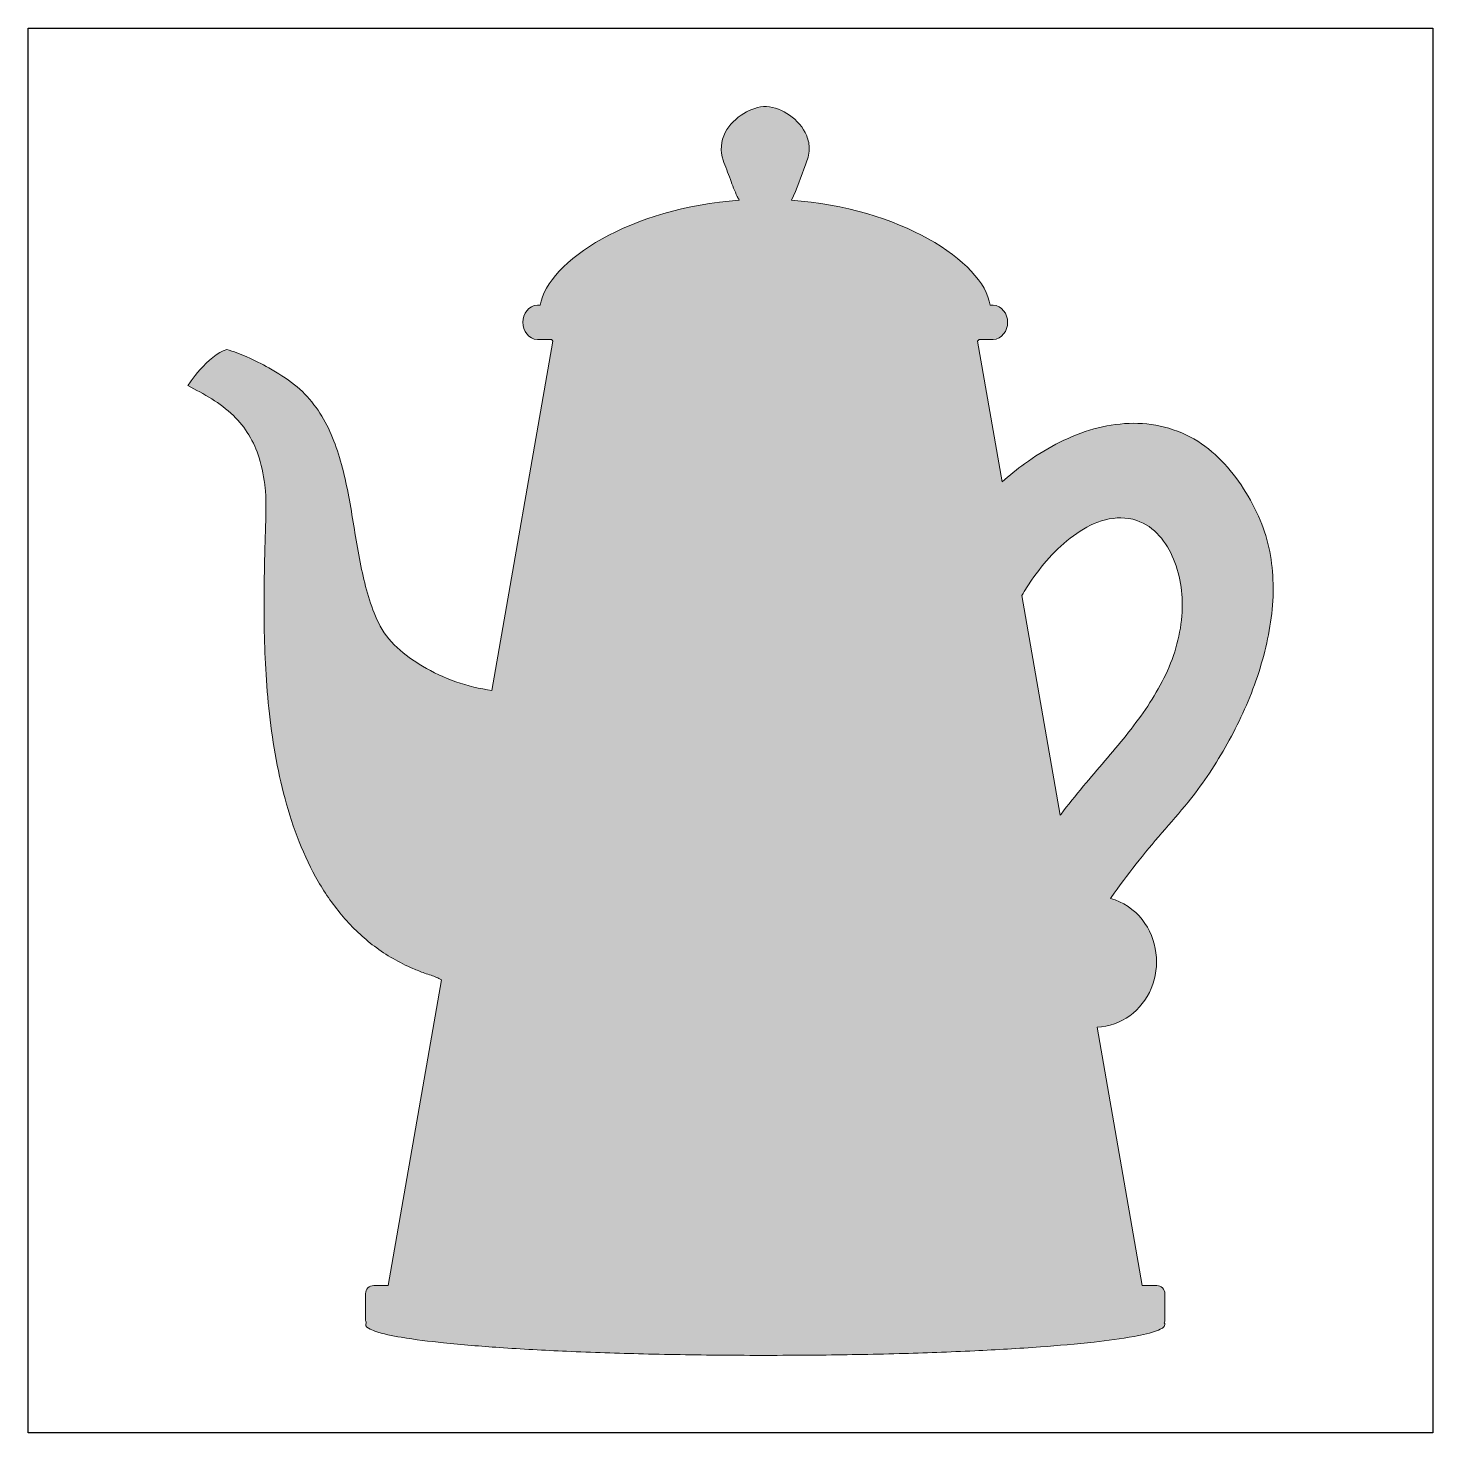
# Model space of a CAD drawing. Header units: inches. Extents: x 0 to 114, y 0 to 114.
import ezdxf

# ---------------------------------------------------------------- set-up
doc = ezdxf.new("R2010")
doc.units = ezdxf.units.IN
doc.header["$MEASUREMENT"] = 0
doc.layers.add('Image Background', color=7, linetype='Continuous')
doc.layers.add('Layer 1', color=7, linetype='Continuous')
picture_1 = doc.add_image_def('image1.png', size_in_pixel=(1350, 1350))

msp = doc.modelspace()

# ---------------------------------------------------------------- hatches: boundary and pattern name
at = {"layer": 'Layer 1', "true_color": 0x532a21}
h = msp.add_hatch(color=19, dxfattribs=at)
h.dxf.hatch_style = 2
edge = h.paths.add_edge_path()
edge.add_spline(control_points=[(92.44, 8.96), (92.47, 9.04), (92.49, 9.13), (92.49, 9.22), (92.49, 9.22), (92.49, 11.33), (92.49, 11.33), (92.49, 11.69), (92.19, 11.99), (91.83, 11.99), (91.83, 11.99), (90.64, 11.99), (90.64, 11.99), (90.64, 11.99), (86.98, 33.02), (86.98, 33.02), (88.93, 33.08), (90.64, 34.38), (91.38, 36.16), (92.15, 37.99), (91.88, 40.19), (90.65, 41.76), (90, 42.59), (89.09, 43.21), (88.07, 43.49), (88.08, 43.51), (88.1, 43.54), (88.11, 43.56), (88.11, 43.56), (88.12, 43.56), (88.12, 43.56), (88.78, 44.48), (89.45, 45.39), (90.15, 46.29), (90.82, 47.15), (91.53, 47.99), (92.25, 48.82), (92.97, 49.65), (93.69, 50.47), (94.38, 51.32), (94.92, 52), (95.44, 52.69), (95.92, 53.4), (96.97, 54.94), (97.89, 56.55), (98.68, 58.23), (99.49, 59.95), (100.16, 61.75), (100.62, 63.6), (101.07, 65.38), (101.34, 67.23), (101.3, 69.08), (101.26, 70.85), (100.94, 72.62), (100.25, 74.25), (99.49, 76.03), (98.44, 77.72), (97.09, 79.1), (96.42, 79.78), (95.68, 80.39), (94.86, 80.87), (94, 81.36), (93.07, 81.71), (92.11, 81.92), (90.2, 82.33), (88.21, 82.15), (86.35, 81.58), (84.46, 80.99), (82.69, 80.02), (81.08, 78.86), (80.45, 78.4), (79.84, 77.91), (79.26, 77.38), (79.26, 77.38), (77.26, 88.84), (77.26, 88.84), (77.3, 88.88), (77.34, 88.92), (77.38, 88.97), (77.38, 88.97), (78.51, 88.97), (78.51, 88.97), (79.23, 88.97), (79.7, 89.69), (79.7, 90.36), (79.7, 91.03), (79.23, 91.75), (78.51, 91.75), (78.51, 91.75), (78.28, 91.75), (78.28, 91.75), (77.7, 95.37), (70.83, 99.68), (62.1, 100.29), (62.59, 101.21), (62.88, 102.22), (63.26, 103.18), (63.42, 103.59), (63.55, 104), (63.56, 104.44), (63.57, 104.82), (63.49, 105.19), (63.35, 105.54), (63.07, 106.23), (62.55, 106.8), (61.94, 107.22), (61.4, 107.59), (60.75, 107.88), (60.08, 107.91), (59.43, 107.94), (58.78, 107.69), (58.24, 107.36), (57.61, 106.99), (57.06, 106.45), (56.72, 105.8), (56.36, 105.1), (56.3, 104.3), (56.55, 103.55), (56.64, 103.29), (56.75, 103.04), (56.84, 102.78), (56.94, 102.52), (57.04, 102.26), (57.14, 101.99), (57.31, 101.52), (57.49, 101.05), (57.7, 100.6), (57.75, 100.5), (57.8, 100.4), (57.86, 100.29), (49.12, 99.68), (42.25, 95.37), (41.67, 91.75), (41.67, 91.75), (41.45, 91.75), (41.45, 91.75), (40.72, 91.75), (40.25, 91.03), (40.25, 90.36), (40.25, 89.69), (40.72, 88.97), (41.45, 88.97), (41.45, 88.97), (42.58, 88.97), (42.58, 88.97), (42.61, 88.92), (42.65, 88.88), (42.69, 88.84), (42.69, 88.84), (37.74, 60.41), (37.74, 60.41), (35.75, 60.67), (33.8, 61.37), (32.08, 62.39), (30.64, 63.25), (29.23, 64.39), (28.5, 65.93), (27.85, 67.3), (27.45, 68.78), (27.14, 70.26), (26.81, 71.83), (26.57, 73.42), (26.3, 75), (26.03, 76.56), (25.73, 78.13), (25.25, 79.64), (24.8, 81.07), (24.18, 82.46), (23.26, 83.66), (22.8, 84.26), (22.27, 84.81), (21.68, 85.28), (21.03, 85.8), (20.3, 86.24), (19.58, 86.65), (19, 86.98), (18.41, 87.28), (17.8, 87.55), (17.27, 87.79), (16.73, 88.01), (16.16, 88.14), (14.64, 87.73), (13, 85.21), (13, 85.21), (14.31, 84.54), (15.63, 83.81), (16.7, 82.78), (17.7, 81.83), (18.39, 80.65), (18.79, 79.33), (19.04, 78.52), (19.19, 77.69), (19.29, 76.85), (19.31, 76.62), (19.33, 76.4), (19.34, 76.17), (19.36, 75.59), (19.35, 75.01), (19.34, 74.44), (19.32, 73.66), (19.3, 72.88), (19.27, 72.11), (19.25, 71.17), (19.23, 70.23), (19.21, 69.29), (19.2, 68.22), (19.19, 67.15), (19.2, 66.08), (19.22, 64.92), (19.25, 63.76), (19.31, 62.61), (19.37, 61.39), (19.46, 60.17), (19.59, 58.96), (19.72, 57.72), (19.89, 56.48), (20.1, 55.26), (20.32, 54.03), (20.58, 52.8), (20.91, 51.6), (21.22, 50.41), (21.6, 49.24), (22.06, 48.1), (22.5, 46.98), (23.01, 45.89), (23.61, 44.86), (24.2, 43.84), (24.87, 42.88), (25.64, 41.99), (26.4, 41.1), (27.25, 40.29), (28.18, 39.59), (29.15, 38.87), (30.2, 38.26), (31.31, 37.79), (31.62, 37.65), (31.94, 37.53), (32.26, 37.41), (32.44, 37.35), (32.62, 37.29), (32.79, 37.23), (33.08, 37.13), (33.36, 37), (33.64, 36.87), (33.64, 36.87), (29.31, 11.99), (29.31, 11.99), (29.31, 11.99), (28.12, 11.99), (28.12, 11.99), (27.76, 11.99), (27.46, 11.69), (27.46, 11.33), (27.46, 11.33), (27.46, 9.22), (27.46, 9.22), (27.46, 9.13), (27.48, 9.04), (27.52, 8.96), (27.26, 8.61), (27.99, 8.36), (28.2, 8.29), (28.89, 8.04), (29.64, 7.91), (30.36, 7.78), (31.5, 7.59), (32.65, 7.45), (33.8, 7.33), (35.31, 7.17), (36.82, 7.05), (38.34, 6.95), (40.16, 6.82), (41.99, 6.72), (43.81, 6.64), (45.89, 6.55), (47.98, 6.48), (50.06, 6.43), (52.35, 6.37), (54.63, 6.34), (56.92, 6.32), (59.31, 6.3), (61.7, 6.31), (64.1, 6.33), (66.35, 6.35), (68.61, 6.39), (70.87, 6.45), (72.92, 6.51), (74.97, 6.58), (77.02, 6.68), (78.8, 6.77), (80.58, 6.87), (82.36, 7), (83.82, 7.11), (85.29, 7.23), (86.74, 7.39), (87.83, 7.52), (88.92, 7.66), (90, 7.85), (90.66, 7.98), (91.34, 8.1), (91.96, 8.37), (92.14, 8.44), (92.49, 8.58), (92.49, 8.82), (92.49, 8.87), (92.47, 8.92), (92.44, 8.96)], knot_values=[0, 0, 0, 0, 1, 1, 1, 2, 2, 2, 3, 3, 3, 4, 4, 4, 5, 5, 5, 6, 6, 6, 7, 7, 7, 8, 8, 8, 9, 9, 9, 10, 10, 10, 11, 11, 11, 12, 12, 12, 13, 13, 13, 14, 14, 14, 15, 15, 15, 16, 16, 16, 17, 17, 17, 18, 18, 18, 19, 19, 19, 20, 20, 20, 21, 21, 21, 22, 22, 22, 23, 23, 23, 24, 24, 24, 25, 25, 25, 26, 26, 26, 27, 27, 27, 28, 28, 28, 29, 29, 29, 30, 30, 30, 31, 31, 31, 32, 32, 32, 33, 33, 33, 34, 34, 34, 35, 35, 35, 36, 36, 36, 37, 37, 37, 38, 38, 38, 39, 39, 39, 40, 40, 40, 41, 41, 41, 42, 42, 42, 43, 43, 43, 44, 44, 44, 45, 45, 45, 46, 46, 46, 47, 47, 47, 48, 48, 48, 49, 49, 49, 50, 50, 50, 51, 51, 51, 52, 52, 52, 53, 53, 53, 54, 54, 54, 55, 55, 55, 56, 56, 56, 57, 57, 57, 58, 58, 58, 59, 59, 59, 60, 60, 60, 61, 61, 61, 62, 62, 62, 63, 63, 63, 64, 64, 64, 65, 65, 65, 66, 66, 66, 67, 67, 67, 68, 68, 68, 69, 69, 69, 70, 70, 70, 71, 71, 71, 72, 72, 72, 73, 73, 73, 74, 74, 74, 75, 75, 75, 76, 76, 76, 77, 77, 77, 78, 78, 78, 79, 79, 79, 80, 80, 80, 81, 81, 81, 82, 82, 82, 83, 83, 83, 84, 84, 84, 85, 85, 85, 86, 86, 86, 87, 87, 87, 88, 88, 88, 89, 89, 89, 90, 90, 90, 91, 91, 91, 92, 92, 92, 93, 93, 93, 94, 94, 94, 95, 95, 95, 96, 96, 96, 97, 97, 97, 98, 98, 98, 99, 99, 99, 100, 100, 100, 101, 101, 101, 102, 102, 102, 102], degree=3, periodic=1)
edge = h.paths.add_edge_path()
edge.add_spline(control_points=[(85.32, 73.19), (86.73, 74.17), (88.5, 74.8), (90.2, 74.24), (91.66, 73.75), (92.64, 72.47), (93.2, 71.09), (93.8, 69.63), (93.99, 68.03), (93.87, 66.47), (93.73, 64.7), (93.21, 63), (92.42, 61.42), (91.64, 59.84), (90.62, 58.39), (89.54, 57.01), (88.43, 55.6), (87.24, 54.26), (86.09, 52.89), (85.46, 52.14), (84.84, 51.39), (84.25, 50.61), (84.25, 50.61), (84.25, 50.61), (84.25, 50.61), (84.25, 50.61), (84.25, 50.61), (84.25, 50.61), (84.16, 50.49), (84.07, 50.37), (83.98, 50.25), (83.98, 50.25), (80.86, 68.14), (80.86, 68.14), (81.11, 68.56), (81.38, 68.98), (81.64, 69.37), (82.64, 70.82), (83.86, 72.19), (85.32, 73.19)], knot_values=[0, 0, 0, 0, 1, 1, 1, 2, 2, 2, 3, 3, 3, 4, 4, 4, 5, 5, 5, 6, 6, 6, 7, 7, 7, 8, 8, 8, 9, 9, 9, 10, 10, 10, 11, 11, 11, 12, 12, 12, 13, 13, 13, 13], degree=3, periodic=1)

# ---------------------------------------------------------------- linework, layer by layer
at = {"layer": 'Layer 1', "lineweight": 0}
for points, knots in [([(92.44, 8.96), (92.47, 9.04), (92.49, 9.13), (92.49, 9.22), (92.49, 9.22), (92.49, 11.33), (92.49, 11.33), (92.49, 11.69), (92.19, 11.99), (91.83, 11.99), (91.83, 11.99), (90.64, 11.99), (90.64, 11.99), (90.64, 11.99), (86.98, 33.02), (86.98, 33.02), (88.93, 33.08), (90.64, 34.38), (91.38, 36.16), (92.15, 37.99), (91.88, 40.19), (90.65, 41.76), (90, 42.59), (89.09, 43.21), (88.07, 43.49), (88.08, 43.51), (88.1, 43.54), (88.11, 43.56), (88.11, 43.56), (88.12, 43.56), (88.12, 43.56), (88.78, 44.48), (89.45, 45.39), (90.15, 46.29), (90.82, 47.15), (91.53, 47.99), (92.25, 48.82), (92.97, 49.65), (93.69, 50.47), (94.38, 51.32), (94.92, 52), (95.44, 52.69), (95.92, 53.4), (96.97, 54.94), (97.89, 56.55), (98.68, 58.23), (99.49, 59.95), (100.16, 61.75), (100.62, 63.6), (101.07, 65.38), (101.34, 67.23), (101.3, 69.08), (101.26, 70.85), (100.94, 72.62), (100.25, 74.25), (99.49, 76.03), (98.44, 77.72), (97.09, 79.1), (96.42, 79.78), (95.68, 80.39), (94.86, 80.87), (94, 81.36), (93.07, 81.71), (92.11, 81.92), (90.2, 82.33), (88.21, 82.15), (86.35, 81.58), (84.46, 80.99), (82.69, 80.02), (81.08, 78.86), (80.45, 78.4), (79.84, 77.91), (79.26, 77.38), (79.26, 77.38), (77.26, 88.84), (77.26, 88.84), (77.3, 88.88), (77.34, 88.92), (77.38, 88.97), (77.38, 88.97), (78.51, 88.97), (78.51, 88.97), (79.23, 88.97), (79.7, 89.69), (79.7, 90.36), (79.7, 91.03), (79.23, 91.75), (78.51, 91.75), (78.51, 91.75), (78.28, 91.75), (78.28, 91.75), (77.7, 95.37), (70.83, 99.68), (62.1, 100.29), (62.59, 101.21), (62.88, 102.22), (63.26, 103.18), (63.42, 103.59), (63.55, 104), (63.56, 104.44), (63.57, 104.82), (63.49, 105.19), (63.35, 105.54), (63.07, 106.23), (62.55, 106.8), (61.94, 107.22), (61.4, 107.59), (60.75, 107.88), (60.08, 107.91), (59.43, 107.94), (58.78, 107.69), (58.24, 107.36), (57.61, 106.99), (57.06, 106.45), (56.72, 105.8), (56.36, 105.1), (56.3, 104.3), (56.55, 103.55), (56.64, 103.29), (56.75, 103.04), (56.84, 102.78), (56.94, 102.52), (57.04, 102.26), (57.14, 101.99), (57.31, 101.52), (57.49, 101.05), (57.7, 100.6), (57.75, 100.5), (57.8, 100.4), (57.86, 100.29), (49.12, 99.68), (42.25, 95.37), (41.67, 91.75), (41.67, 91.75), (41.45, 91.75), (41.45, 91.75), (40.72, 91.75), (40.25, 91.03), (40.25, 90.36), (40.25, 89.69), (40.72, 88.97), (41.45, 88.97), (41.45, 88.97), (42.58, 88.97), (42.58, 88.97), (42.61, 88.92), (42.65, 88.88), (42.69, 88.84), (42.69, 88.84), (37.74, 60.41), (37.74, 60.41), (35.75, 60.67), (33.8, 61.37), (32.08, 62.39), (30.64, 63.25), (29.23, 64.39), (28.5, 65.93), (27.85, 67.3), (27.45, 68.78), (27.14, 70.26), (26.81, 71.83), (26.57, 73.42), (26.3, 75), (26.03, 76.56), (25.73, 78.13), (25.25, 79.64), (24.8, 81.07), (24.18, 82.46), (23.26, 83.66), (22.8, 84.26), (22.27, 84.81), (21.68, 85.28), (21.03, 85.8), (20.3, 86.24), (19.58, 86.65), (19, 86.98), (18.41, 87.28), (17.8, 87.55), (17.27, 87.79), (16.73, 88.01), (16.16, 88.14), (14.64, 87.73), (13, 85.21), (13, 85.21), (14.31, 84.54), (15.63, 83.81), (16.7, 82.78), (17.7, 81.83), (18.39, 80.65), (18.79, 79.33), (19.04, 78.52), (19.19, 77.69), (19.29, 76.85), (19.31, 76.62), (19.33, 76.4), (19.34, 76.17), (19.36, 75.59), (19.35, 75.01), (19.34, 74.44), (19.32, 73.66), (19.3, 72.88), (19.27, 72.11), (19.25, 71.17), (19.23, 70.23), (19.21, 69.29), (19.2, 68.22), (19.19, 67.15), (19.2, 66.08), (19.22, 64.92), (19.25, 63.76), (19.31, 62.61), (19.37, 61.39), (19.46, 60.17), (19.59, 58.96), (19.72, 57.72), (19.89, 56.48), (20.1, 55.26), (20.32, 54.03), (20.58, 52.8), (20.91, 51.6), (21.22, 50.41), (21.6, 49.24), (22.06, 48.1), (22.5, 46.98), (23.01, 45.89), (23.61, 44.86), (24.2, 43.84), (24.87, 42.88), (25.64, 41.99), (26.4, 41.1), (27.25, 40.29), (28.18, 39.59), (29.15, 38.87), (30.2, 38.26), (31.31, 37.79), (31.62, 37.65), (31.94, 37.53), (32.26, 37.41), (32.44, 37.35), (32.62, 37.29), (32.79, 37.23), (33.08, 37.13), (33.36, 37), (33.64, 36.87), (33.64, 36.87), (29.31, 11.99), (29.31, 11.99), (29.31, 11.99), (28.12, 11.99), (28.12, 11.99), (27.76, 11.99), (27.46, 11.69), (27.46, 11.33), (27.46, 11.33), (27.46, 9.22), (27.46, 9.22), (27.46, 9.13), (27.48, 9.04), (27.52, 8.96), (27.26, 8.61), (27.99, 8.36), (28.2, 8.29), (28.89, 8.04), (29.64, 7.91), (30.36, 7.78), (31.5, 7.59), (32.65, 7.45), (33.8, 7.33), (35.31, 7.17), (36.82, 7.05), (38.34, 6.95), (40.16, 6.82), (41.99, 6.72), (43.81, 6.64), (45.89, 6.55), (47.98, 6.48), (50.06, 6.43), (52.35, 6.37), (54.63, 6.34), (56.92, 6.32), (59.31, 6.3), (61.7, 6.31), (64.1, 6.33), (66.35, 6.35), (68.61, 6.39), (70.87, 6.45), (72.92, 6.51), (74.97, 6.58), (77.02, 6.68), (78.8, 6.77), (80.58, 6.87), (82.36, 7), (83.82, 7.11), (85.29, 7.23), (86.74, 7.39), (87.83, 7.52), (88.92, 7.66), (90, 7.85), (90.66, 7.98), (91.34, 8.1), (91.96, 8.37), (92.14, 8.44), (92.49, 8.58), (92.49, 8.82), (92.49, 8.87), (92.47, 8.92), (92.44, 8.96)], [0, 0, 0, 0, 1, 1, 1, 2, 2, 2, 3, 3, 3, 4, 4, 4, 5, 5, 5, 6, 6, 6, 7, 7, 7, 8, 8, 8, 9, 9, 9, 10, 10, 10, 11, 11, 11, 12, 12, 12, 13, 13, 13, 14, 14, 14, 15, 15, 15, 16, 16, 16, 17, 17, 17, 18, 18, 18, 19, 19, 19, 20, 20, 20, 21, 21, 21, 22, 22, 22, 23, 23, 23, 24, 24, 24, 25, 25, 25, 26, 26, 26, 27, 27, 27, 28, 28, 28, 29, 29, 29, 30, 30, 30, 31, 31, 31, 32, 32, 32, 33, 33, 33, 34, 34, 34, 35, 35, 35, 36, 36, 36, 37, 37, 37, 38, 38, 38, 39, 39, 39, 40, 40, 40, 41, 41, 41, 42, 42, 42, 43, 43, 43, 44, 44, 44, 45, 45, 45, 46, 46, 46, 47, 47, 47, 48, 48, 48, 49, 49, 49, 50, 50, 50, 51, 51, 51, 52, 52, 52, 53, 53, 53, 54, 54, 54, 55, 55, 55, 56, 56, 56, 57, 57, 57, 58, 58, 58, 59, 59, 59, 60, 60, 60, 61, 61, 61, 62, 62, 62, 63, 63, 63, 64, 64, 64, 65, 65, 65, 66, 66, 66, 67, 67, 67, 68, 68, 68, 69, 69, 69, 70, 70, 70, 71, 71, 71, 72, 72, 72, 73, 73, 73, 74, 74, 74, 75, 75, 75, 76, 76, 76, 77, 77, 77, 78, 78, 78, 79, 79, 79, 80, 80, 80, 81, 81, 81, 82, 82, 82, 83, 83, 83, 84, 84, 84, 85, 85, 85, 86, 86, 86, 87, 87, 87, 88, 88, 88, 89, 89, 89, 90, 90, 90, 91, 91, 91, 92, 92, 92, 93, 93, 93, 94, 94, 94, 95, 95, 95, 96, 96, 96, 97, 97, 97, 98, 98, 98, 99, 99, 99, 100, 100, 100, 101, 101, 101, 102, 102, 102, 102]), ([(85.32, 73.19), (86.73, 74.17), (88.5, 74.8), (90.2, 74.24), (91.66, 73.75), (92.64, 72.47), (93.2, 71.09), (93.8, 69.63), (93.99, 68.03), (93.87, 66.47), (93.73, 64.7), (93.21, 63), (92.42, 61.42), (91.64, 59.84), (90.62, 58.39), (89.54, 57.01), (88.43, 55.6), (87.24, 54.26), (86.09, 52.89), (85.46, 52.14), (84.84, 51.39), (84.25, 50.61), (84.25, 50.61), (84.25, 50.61), (84.25, 50.61), (84.25, 50.61), (84.25, 50.61), (84.25, 50.61), (84.16, 50.49), (84.07, 50.37), (83.98, 50.25), (83.98, 50.25), (80.86, 68.14), (80.86, 68.14), (81.11, 68.56), (81.38, 68.98), (81.64, 69.37), (82.64, 70.82), (83.86, 72.19), (85.32, 73.19)], [0, 0, 0, 0, 1, 1, 1, 2, 2, 2, 3, 3, 3, 4, 4, 4, 5, 5, 5, 6, 6, 6, 7, 7, 7, 8, 8, 8, 9, 9, 9, 10, 10, 10, 11, 11, 11, 12, 12, 12, 13, 13, 13, 13])]:
    msp.add_open_spline(points, degree=3, knots=knots, dxfattribs=at)

# ---------------------------------------------------------------- pictures from other files: only their frames are drawn
at = {"layer": 'Image Background'}
image = msp.add_image(picture_1, insert=(0, 0), size_in_units=(114.3, 114.3), dxfattribs=at)

doc.saveas('drawing.dxf')
